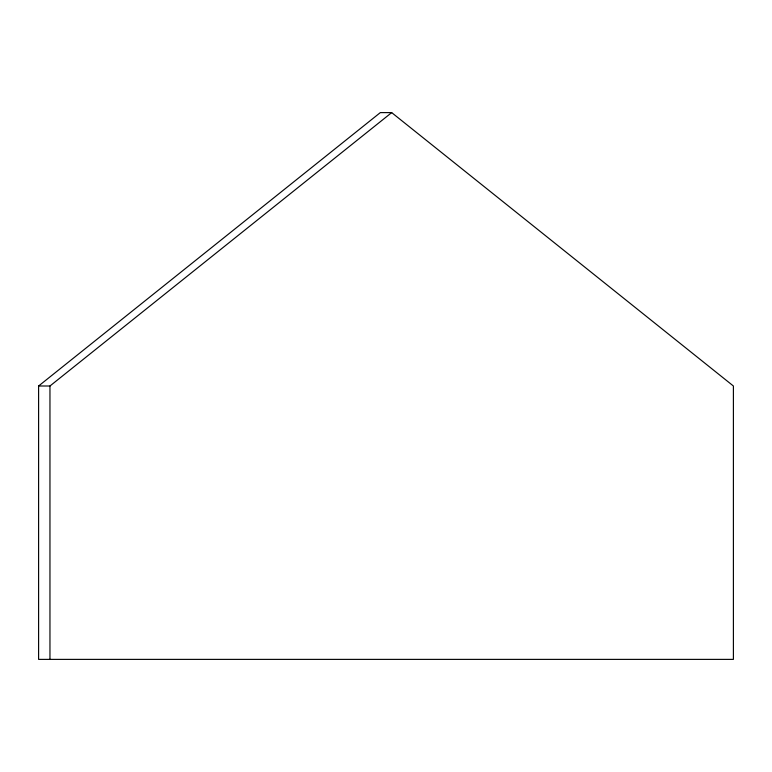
<?xml version="1.0" encoding="UTF-8"?>
<svg xmlns="http://www.w3.org/2000/svg" width="772" height="772" viewBox="0 0 772 772"><rect width="100%" height="100%" fill="white"/><g stroke="black" fill="none" stroke-linecap="round" stroke-linejoin="round"><path stroke-width="1.16" d="M38.6 386L380.316 112.615L391.684 112.615L733.4 386L733.4 659.384L38.6 659.384L38.6 386L49.958 386L391.684 112.615M49.958 386L49.958 659.384"/></g></svg>
